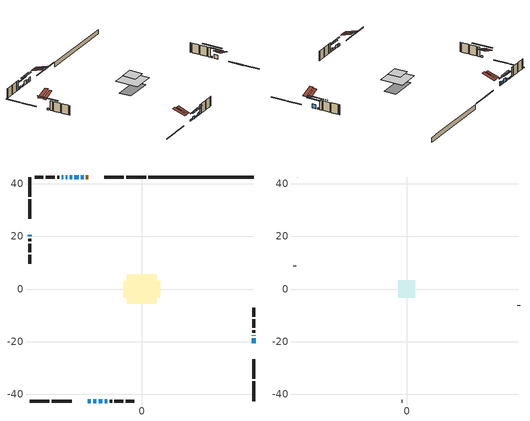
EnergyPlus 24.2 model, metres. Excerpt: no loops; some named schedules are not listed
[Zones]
conditioned space
 floor adiabatic (AdiabaticFloorConstruction): -5.6,-5.6 -5.6,5.6 5.6,5.6 5.6,-5.6 z2.62
 floor foundation (Slab1 construction): -6.92,-3.06 -6.92,3.06 6.92,3.06 6.92,-3.06 z-2.11
 wall outside (RimJoist1 construction): 1.61,42.47 -5.87,42.47 / -42.47,-42.47 -34.99,-42.47 / -42.47,42.47 -42.47,34.99 / 42.47,-42.47 42.47,-34.99 z0.18:0.48
 wall outside (RimJoist2 construction): -6.8,42.47 -14.29,42.47 / -34.06,-42.47 -26.57,-42.47 / -42.47,34.06 -42.47,26.57 / 42.47,-34.06 42.47,-26.57 z0.18:0.48
 wall outside (AdiabaticWallConstruction 1): -20.3,42.47 -21.16,42.47 z0.18:2.21
 wall outside (AdiabaticWallConstruction): 42.47,-20.56 42.47,-18.73 / -23.98,42.47 -25.51,42.47 z0.18:2.21; -20.56,-42.47 -19.26,-42.47 z0.18:0.92; 42.47,-17.81 42.47,-17.5 / -42.47,20.56 -42.47,19.95 z0.18:0.94; -22.08,42.47 -23.05,42.47 / -18.34,-42.47 -17.19,-42.47 / -14.04,-42.47 -13.07,-42.47 z0.18:1.68; -26.43,42.47 -27.3,42.47 / -16.26,-42.47 -14.97,-42.47 z0.18:1.04; -28.22,42.47 -28.79,42.47 z0.18:0.54; -29.71,42.47 -30.27,42.47 z0.18:0.64
 wall outside (Wall1 construction): -31.2,42.47 -32.08,42.47 / -12.14,-42.47 -11.27,-42.47 / -42.47,19.02 -42.47,18.14 / 42.47,-16.57 42.47,-15.69 z0.18:5.06
 wall outside (Wall2 construction): -33.01,42.47 -36.36,42.47 / -10.34,-42.47 -6.99,-42.47 / -42.47,17.22 -42.47,13.87 / 42.47,-14.76 42.47,-11.41 z0.18:5.06
 wall outside (Wall3 construction): -37.29,42.47 -40.57,42.47 / -6.06,-42.47 -2.77,-42.47 / -42.47,12.94 -42.47,9.65 / 42.47,-10.48 42.47,-7.2 z0.18:5.06
 wall foundation (FoundationWall1 construction): 2.54,42.47,-2.11 2.54,42.47,0.18 38.48,42.47,0.18 38.48,42.47,0.01 42.47,42.47,0.01 42.47,42.47,-2.11
 window (WindowConstruction): 42.47,-20.56 42.47,-18.73 z0.18:2.21
 window (WindowConstruction 9): -20.56,-42.47 -19.26,-42.47 z0.18:0.92
 window (WindowConstruction 10): 42.47,-17.8 42.47,-17.5 z0.18:0.94
 window (WindowConstruction 11): -42.47,20.56 -42.47,19.95 z0.18:0.94
 window (WindowConstruction 1): -22.09,42.47 -23.05,42.47 z0.18:1.68
 window (WindowConstruction 2): -23.98,42.47 -25.51,42.47 z0.18:2.21
 window (WindowConstruction 3): -26.43,42.47 -27.3,42.47 z0.18:1.04
 window (WindowConstruction 4): -18.34,-42.47 -17.19,-42.47 z0.18:1.68
 window (WindowConstruction 5): -16.26,-42.47 -14.97,-42.47 z0.18:1.04
 window (WindowConstruction 6): -14.04,-42.47 -13.07,-42.47 z0.18:1.68
 window (WindowConstruction 7): -28.23,42.47 -28.78,42.47 z0.18:0.54
 window (WindowConstruction 8): -29.71,42.47 -30.27,42.47 z0.18:0.64
 door (Door): -20.3,42.47 -21.16,42.47 z0.18:2.21
 ceiling adiabatic (AdiabaticFloorConstruction): 5.6,-5.6 5.6,5.6 -5.6,5.6 -5.6,-5.6 z2.62
 roof outside (Roof2 construction): -19.37,42.47,5.06 -19.37,36.69,6.98 -17.85,36.69,6.98 -17.85,42.47,5.06; -21.49,-42.47,5.06 -21.49,-36.69,6.98 -23.01,-36.69,6.98 -23.01,-42.47,5.06; -42.47,21.49,5.06 -36.69,21.49,6.98 -36.69,23.01,6.98 -42.47,23.01,5.06; 42.47,-21.49,5.06 36.69,-21.49,6.98 36.69,-23.01,6.98 42.47,-23.01,5.06
attic - vented
 floor to conditioned space (Floor1 construction Reversed): -3.31,-3.31 -3.31,3.31 3.31,3.31 3.31,-3.31 z5.06
 wall outside (Wall4 construction): -41.5,42.47 -41.54,42.47 / -1.84,-42.47 -1.8,-42.47 / -42.47,8.72 -42.47,8.68 / 42.47,-6.27 42.47,-6.22 z0.18:5.06
 roof outside (Roof1 construction): -16.92,42.47,5.06 -16.92,36.02,7.21 -15.22,36.02,7.21 -15.22,42.47,5.06; -23.94,-42.47,5.06 -23.94,-36.02,7.21 -25.64,-36.02,7.21 -25.64,-42.47,5.06; -42.47,23.94,5.06 -36.02,23.94,7.21 -36.02,25.64,7.21 -42.47,25.64,5.06; 42.47,-23.94,5.06 36.02,-23.94,7.21 36.02,-25.64,7.21 42.47,-25.64,5.06
shading: 42.47,-16.09 42.47,-23.2 42.89,-23.2 42.89,-16.09 z4.85; -19.06,-42.47 -20.76,-42.47 -20.76,-42.89 -19.06,-42.89 z1.12; 42.47,-12.42 42.47,-22.88 42.89,-22.88 42.89,-12.42 z6.02; -42.47,14.87 -42.47,25.64 -42.89,25.64 -42.89,14.87 z6.02; -25.69,42.47 -19.45,42.47 -19.45,42.89 -25.69,42.89 z4.32; -28.14,42.47 -21.34,42.47 -21.34,42.89 -28.14,42.89 z4.85; -29.94,42.47 -23.79,42.47 -23.79,42.89 -29.94,42.89 z3.68; -14.55,-42.47 -20.98,-42.47 -20.98,-42.89 -14.55,-42.89 z4.32; -12.33,-42.47 -18.9,-42.47 -18.9,-42.89 -12.33,-42.89 z3.68; -10.43,-42.47 -16.68,-42.47 -16.68,-42.89 -10.43,-42.89 z4.32; -28.98,42.47 -28.02,42.47 -28.02,42.89 -28.98,42.89 z0.74; -30.47,42.47 -29.51,42.47 -29.51,42.89 -30.47,42.89 z0.84
[Building]
Building 1: Terrain=Suburbs
[Site:Location]
Toronto City Centre_ON: Latitude {deg}=43.63; Longitude {deg}=-79.39; Time Zone {hr}=-5; Elevation {m}=77; Keep Site Location Information=Yes
[Site:GroundTemperature:Shallow]
5.01852, 3.26908, 3.12898, 3.95918, 7.29196, 10.6092, 13.4851, 15.3069, 15.4617, 13.9799, 11.1774, 7.9619
[Site:WaterMainsTemperature]
Calculation Method=Schedule; Temperature Schedule=mains temperature schedule
[Material] Roughness=Rough; Thermal Absorptance=0.9
Name | Thickness {m} | Conductivity {W/m-K} | Density {kg/m3} | Specific Heat {J/kg-K} | Solar Absorptance | Visible Absorptance
asphalt or fiberglass shingles | 0.00635 | 0.162714 | 1121.4 | 1465.45 | 0.4 | 0.4
ceiling loosefill ins | 0.169333 | 0.0480833 | 16.02 | 1046.75 | 0.7 | 0.7
ceiling stud and cavity | 0.1397 | 0.92249 | 65.682 | 1177.47 | 0.7 | 0.7
concrete 4.0 in. | 0.1016 | 1.803125 | 2242.8 | 837.4 | 0.7 | 0.7
concrete 8.0 in. | 0.2032 | 1.803125 | 2242.8 | 837.4 | 0.7 | 0.7
door material | 0.04445 | 0.0451087 | 512.64 | 1214.23 | 0.7 | 0.7
exterior vertical ins | 0.0510242 | 0.029427 | 32.04 | 1214.23 | 0.7 | 0.7
floor covering | 0.0127 | 0.0433444 | 54.468 | 1339.84 | 0.6 | 0.6
floor rigid ins; wall rigid ins | 0.512978 | 0.029427 | 32.04 | 1214.23 | 0.7 | 0.7
floor stud and cavity | 0.1397 | 1.75129 | 37.0049 | 1207.88 | 0.7 | 0.7
furniture material conditioned space 1 | 0.1524 | 0.115458 | 640.8 | 1214.23 | 0.6 | 0.6
gypsum board | 0.0127 | 0.160291 | 801 | 837.4 | 0.6 | 0.6
gypsum board 1 | 0.0127 | 0.160291 | 801 | 837.4 | 0.7 | 0.7
osb sheathing 0.5 in. | 0.0127 | 0.115458 | 512.64 | 1214.23 | 0.7 | 0.7
osb sheathing 0.75 in. | 0.01905 | 0.115458 | 512.64 | 1214.23 | 0.7 | 0.7
osb sheathing 2.0 in. | 0.0508 | 0.115458 | 512.64 | 1214.23 | 0.7 | 0.7
rim joist rigid ins; roof rigid ins | 0.051816 | 0.029427 | 32.04 | 1214.23 | 0.7 | 0.7
rim joist stud and cavity | 0.0508 | 0.0451784 | 125.044 | 1163.47 | 0.6 | 0.6
rim joist stud and cavity 1 | 0.0508 | 0.115133 | 125.044 | 1163.47 | 0.6 | 0.6
roof stud and cavity | 0.2032 | 0.235134 | 78.34581 | 1123.46 | 0.7 | 0.7
wall stud and cavity | 0.1397 | 0.106925 | 139.0536 | 1170.24 | 0.7 | 0.7
wall stud and cavity 1 | 0.1397 | 0.0749181 | 139.0536 | 1170.24 | 0.7 | 0.7
wall stud and cavity 2 | 0.1397 | 0.0755603 | 139.0536 | 1170.24 | 0.7 | 0.7
wall stud and cavity 3 | 0.0889 | 6.1454 | 50.32683 | 1063.81 | 0.6 | 0.6
wall stud and cavity 4 | 0.0889 | 0.380278 | 52.3479 | 1209.89 | 0.7 | 0.7
wall stud and cavity 5 | 0.0889 | 0.391764 | 83.0341 | 1211.67 | 0.7 | 0.7
wood siding | 0.0254 | 0.102417 | 544.68 | 1172.36 | 0.4 | 0.4
wood siding 1 | 0.00254 | 0.102417 | 544.68 | 1172.36 | 0.4 | 0.4
wood siding 2; wood siding 3; wood siding 4 | 0.0254 | 0.102417 | 544.68 | 1172.36 | 0.7 | 0.7
[WindowMaterial:SimpleGlazingSystem]
Name | U-Factor {W/m2-K} | Solar Heat Gain Coefficient
WindowMaterial | 2.47163 | 0.56
WindowMaterial 1 | 2.91338 | 0.59
WindowMaterial 10 | 2.45914 | 0.33
WindowMaterial 11 | 8.20982 | 0.6
WindowMaterial 2 | 5.39637 | 0.67
WindowMaterial 3 | 2.89067 | 0.54
WindowMaterial 4 | 2.24451 | 0.57
WindowMaterial 5 | 2.27517 | 0.54
WindowMaterial 6 | 2.25757 | 0.56
WindowMaterial 7 | 2.44495 | 0.34
WindowMaterial 8 | 2.40861 | 0.38
WindowMaterial 9 | 2.20477 | 0.6
[Construction]
AdiabaticFloorConstruction: floor stud and cavity, floor rigid ins, osb sheathing 0.75 in., floor covering
AdiabaticWallConstruction: wood siding 3, wall rigid ins, wall stud and cavity 4, gypsum board
AdiabaticWallConstruction 1: wood siding 4, wall rigid ins, wall stud and cavity 4, gypsum board
Door: door material
Floor1 construction Reversed: gypsum board, ceiling stud and cavity, ceiling loosefill ins
FoundationWall1 construction: concrete 8.0 in., gypsum board 1
furniture construction conditioned space 1: furniture material conditioned space 1
PartitionWallConstruction: gypsum board, wall stud and cavity 5, gypsum board
RimJoist1 construction: wood siding 2, osb sheathing 2.0 in., rim joist stud and cavity
RimJoist2 construction: wood siding 2, rim joist rigid ins, osb sheathing 2.0 in., rim joist stud and cavity 1
Roof1 construction: asphalt or fiberglass shingles
Roof2 construction: asphalt or fiberglass shingles, roof rigid ins, osb sheathing 0.75 in., roof stud and cavity, gypsum board
Slab1 construction: concrete 4.0 in.
Wall1 construction: wood siding, osb sheathing 0.5 in., wall stud and cavity, gypsum board
Wall2 construction: wood siding, osb sheathing 0.5 in., wall stud and cavity 1, gypsum board
Wall3 construction: wood siding, osb sheathing 0.5 in., wall stud and cavity 2, gypsum board
Wall4 construction: wood siding 1, wall stud and cavity 3
WindowConstruction: WindowMaterial
WindowConstruction 1: WindowMaterial 1
WindowConstruction 10: WindowMaterial 10
WindowConstruction 11: WindowMaterial 11
WindowConstruction 2: WindowMaterial 2
WindowConstruction 3: WindowMaterial 3
WindowConstruction 4: WindowMaterial 4
WindowConstruction 5: WindowMaterial 5
WindowConstruction 6: WindowMaterial 6
WindowConstruction 7: WindowMaterial 7
WindowConstruction 8: WindowMaterial 8
WindowConstruction 9: WindowMaterial 9
[Zone] Multiplier=1; Part of Total Floor Area=Yes
Name | Volume {m3}
attic - vented | 15.3039
conditioned space | 500
[Space]
Name | Zone | Volume {m3}
attic - vented 1 | attic - vented | 15.3039
conditioned space 1 | conditioned space | 500
[ZoneInfiltration:EffectiveLeakageArea]
infil attic - vented 1: Zone or Space=attic - vented 1; Schedule=Always On Discrete; Effective Air Leakage Area {cm2}=1846.32; Stack Coefficient=0.000488626; Wind Coefficient=1.49351e-05
[ZoneMixing]
whole house fan mix: Zone or Space=attic - vented; Schedule=Always On Continuous; Design Flow Rate Calculation Method=Flow/Zone; Design Flow Rate {m3/s}=0; Source Zone or Space=conditioned space
[SurfaceProperty:ExposedFoundationPerimeter]
Slab1: Exposed Perimeter Calculation Method=TotalExposedPerimeter; Total Exposed Perimeter {m}=39.93
[InternalMass] Zone or ZoneList=conditioned space; Space or SpaceList=conditioned space 1
Name | Construction | Surface Area {m2}
furniture mass conditioned space 1 | furniture construction conditioned space 1 | 84.1321
partition wall mass | PartitionWallConstruction | 210.33
[Lights]
interior lighting: Zone or ZoneList or Space or SpaceList=conditioned space 1; Schedule=interior lighting schedule; Design Level Calculation Method=LightingLevel; Lighting Level {W}=343.2; Return Air Fraction=0; Fraction Radiant=0.6; Fraction Visible=0.2; Fraction Replaceable=1
[People]
occupants: Zone or ZoneList or Space or SpaceList=conditioned space 1; Number of People Schedule=occupants schedule; Number of People Calculation Method=People; Number of People=3; Fraction Radiant=0.314171; Sensible Heat Fraction=0.56303; Activity Level Schedule=occupants activity schedule; Carbon Dioxide Generation Rate {m3/s-W}=0; Enable ASHRAE 55 Comfort Warnings=No; Mean Radiant Temperature Calculation Type=EnclosureAveraged
[ElectricEquipment] Zone or ZoneList or Space or SpaceList=conditioned space 1; Design Level Calculation Method=EquipmentLevel
Name | Schedule | Design Level {W} | Fraction Latent | Fraction Radiant | Fraction Lost
clothes dryer | clothes dryer schedule | 140.772 | 0.015 | 0.081 | 0.85
clothes washer | clothes washer schedule | 32.1985 | 0.03 | 0.162 | 0.7
cooking range | cooking range schedule | 215.147 | 0.08 | 0.432 | 0.2
dishwasher | dishwasher schedule | 66.8632 | 0.3 | 0.18 | 0.4
fridge | fridge schedule | 72.9452 | 0 | 0.6 | 0
mech vent bath fan 0 | mech vent bath fan 0 schedule | 50.2 | 0 | 0 | 1
mech vent bath fan 1 | mech vent bath fan 1 schedule | 50.2 | 0 | 0 | 1
mech vent house fan | mech vent house fan schedule | 0 | 0 | 0 | 1
mech vent house fan cfis | mech vent house fan cfis schedule | 0 | 0 | 0 | 0
mech vent range fan 0 | mech vent range fan 0 schedule | 57 | 0 | 0 | 1
misc plug loads | misc plug loads schedule | 494.7 | 0.045 | 0.513 | 0.1
whole house fan | Always On Discrete | 0 | 0 | 0 | 1
[OtherEquipment] Zone or ZoneList or Space or SpaceList=conditioned space 1; Design Level Calculation Method=EquipmentLevel
Name | Fuel Type | Schedule | Design Level {W} | Fraction Latent | Fraction Radiant | Fraction Lost
clothes dryer 1 | Electricity | clothes dryer schedule | 0 | 0.015 | 0.081 | 0.85
cooking range 1 | Electricity | cooking range schedule | 0 | 0.08 | 0.432 | 0.2
general water use latent | None | general water use schedule | 62.594 | 1 | 0 | 0
general water use sensible | None | general water use schedule | -61.6891 | 0 | 0.6 | 0
mech vent house fan latent load | None | Always On Discrete | 0 | 1 | 0 | 0
mech vent house fan sensible load | None | Always On Discrete | 0 | 0 | 0 | 0
water heater energy adjustment1 | NaturalGas | Always On Discrete | 0.01 | 0 | 0 | 1
[ZoneInfiltration:DesignFlowRate] Zone or ZoneList or Space or SpaceList=conditioned space 1; Schedule=Always On Discrete; Design Flow Rate Calculation Method=Flow/Zone; Design Flow Rate {m3/s}=0
infil flow; natural vent flow; whole house fan flow
[Foundation:Kiva]
Foundation Kiva 1: Initial Indoor Air Temperature {C}=18; Wall Height Above Grade {m}=0.179984; Wall Depth Below Slab {m}=0.2032; Custom Block Material Name 1=exterior vertical ins; Custom Block Depth 1 {m}=2.28999; Custom Block X Position 1 {m}=0.2159; Custom Block Z Position 1 {m}=0
[Foundation:Kiva:Settings]
Soil Conductivity {W/m-K}=0.849921; Soil Density {kg/m3}=1842.3; Soil Specific Heat {J/kg-K}=418.7; Ground Solar Absorptivity=0.9; Ground Thermal Absorptivity=0.9; Ground Surface Roughness {m}=0.03; Far-Field Width {m}=40; Deep-Ground Boundary Condition=ZeroFlux; Deep-Ground Depth {m}=40; Minimum Cell Dimension {m}=0.2; Maximum Cell Growth Coefficient=3; Simulation Timestep=Timestep
[Exterior:Lights]
exterior lighting: Schedule=exterior lighting schedule; Design Level {W}=75.6
[Schedule:Constant]
Name | Hourly Value
Always On Continuous; mech vent house fan schedule; mech vent house fan cfis schedule; Always On Discrete | 1
occupants activity schedule | 117.228
fridge schedule | 0
[Schedule:Week:Daily]
interior lighting schedule Week Rule - Jan1-Jan27: interior lighting schedule day, interior lighting schedule day, interior lighting schedule day, interior lighting schedule day, interior lighting schedule day, interior lighting schedule day, interior lighting schedule day, interior lighting schedule default day, interior lighting schedule default day, interior lighting schedule default day, interior lighting schedule default day, interior lighting schedule default day
interior lighting schedule Week Rule - Jan28-Feb3: interior lighting schedule day, interior lighting schedule day, interior lighting schedule day, interior lighting schedule day, interior lighting schedule day 1, interior lighting schedule day 1, interior lighting schedule day 1, interior lighting schedule default day, interior lighting schedule default day, interior lighting schedule default day, interior lighting schedule default day, interior lighting schedule default day
interior lighting schedule Week Rule - Feb4-Feb24: interior lighting schedule day 1, interior lighting schedule day 1, interior lighting schedule day 1, interior lighting schedule day 1, interior lighting schedule day 1, interior lighting schedule day 1, interior lighting schedule day 1, interior lighting schedule default day, interior lighting schedule default day, interior lighting schedule default day, interior lighting schedule default day, interior lighting schedule default day
interior lighting schedule Week Rule - Feb25-Mar3: interior lighting schedule day 1, interior lighting schedule day 1, interior lighting schedule day 1, interior lighting schedule day 1, interior lighting schedule day 2, interior lighting schedule day 2, interior lighting schedule day 2, interior lighting schedule default day, interior lighting schedule default day, interior lighting schedule default day, interior lighting schedule default day, interior lighting schedule default day
interior lighting schedule Week Rule - Mar4-Mar31: interior lighting schedule day 2, interior lighting schedule day 2, interior lighting schedule day 2, interior lighting schedule day 2, interior lighting schedule day 2, interior lighting schedule day 2, interior lighting schedule day 2, interior lighting schedule default day, interior lighting schedule default day, interior lighting schedule default day, interior lighting schedule default day, interior lighting schedule default day
interior lighting schedule Week Rule - Apr1-Apr28: interior lighting schedule day 3, interior lighting schedule day 3, interior lighting schedule day 3, interior lighting schedule day 3, interior lighting schedule day 3, interior lighting schedule day 3, interior lighting schedule day 3, interior lighting schedule default day, interior lighting schedule default day, interior lighting schedule default day, interior lighting schedule default day, interior lighting schedule default day
interior lighting schedule Week Rule - Apr29-May5: interior lighting schedule day 3, interior lighting schedule day 3, interior lighting schedule day 4, interior lighting schedule day 4, interior lighting schedule day 4, interior lighting schedule day 4, interior lighting schedule day 4, interior lighting schedule default day, interior lighting schedule default day, interior lighting schedule default day, interior lighting schedule default day, interior lighting schedule default day
interior lighting schedule Week Rule - May6-May26: interior lighting schedule day 4, interior lighting schedule day 4, interior lighting schedule day 4, interior lighting schedule day 4, interior lighting schedule day 4, interior lighting schedule day 4, interior lighting schedule day 4, interior lighting schedule default day, interior lighting schedule default day, interior lighting schedule default day, interior lighting schedule default day, interior lighting schedule default day
interior lighting schedule Week Rule - May27-Jun2: interior lighting schedule day 4, interior lighting schedule day 4, interior lighting schedule day 4, interior lighting schedule day 4, interior lighting schedule day 4, interior lighting schedule day 5, interior lighting schedule day 5, interior lighting schedule default day, interior lighting schedule default day, interior lighting schedule default day, interior lighting schedule default day, interior lighting schedule default day
interior lighting schedule Week Rule - Jun3-Jun30: interior lighting schedule day 5, interior lighting schedule day 5, interior lighting schedule day 5, interior lighting schedule day 5, interior lighting schedule day 5, interior lighting schedule day 5, interior lighting schedule day 5, interior lighting schedule default day, interior lighting schedule default day, interior lighting schedule default day, interior lighting schedule default day, interior lighting schedule default day
interior lighting schedule Week Rule - Jul1-Jul28: interior lighting schedule day 6, interior lighting schedule day 6, interior lighting schedule day 6, interior lighting schedule day 6, interior lighting schedule day 6, interior lighting schedule day 6, interior lighting schedule day 6, interior lighting schedule default day, interior lighting schedule default day, interior lighting schedule default day, interior lighting schedule default day, interior lighting schedule default day
interior lighting schedule Week Rule - Jul29-Aug4: interior lighting schedule day 6, interior lighting schedule day 6, interior lighting schedule day 6, interior lighting schedule day 7, interior lighting schedule day 7, interior lighting schedule day 7, interior lighting schedule day 7, interior lighting schedule default day, interior lighting schedule default day, interior lighting schedule default day, interior lighting schedule default day, interior lighting schedule default day
interior lighting schedule Week Rule - Aug5-Aug25: interior lighting schedule day 7, interior lighting schedule day 7, interior lighting schedule day 7, interior lighting schedule day 7, interior lighting schedule day 7, interior lighting schedule day 7, interior lighting schedule day 7, interior lighting schedule default day, interior lighting schedule default day, interior lighting schedule default day, interior lighting schedule default day, interior lighting schedule default day
interior lighting schedule Week Rule - Aug26-Sep1: interior lighting schedule day 7, interior lighting schedule day 7, interior lighting schedule day 7, interior lighting schedule day 7, interior lighting schedule day 7, interior lighting schedule day 7, interior lighting schedule day 8, interior lighting schedule default day, interior lighting schedule default day, interior lighting schedule default day, interior lighting schedule default day, interior lighting schedule default day
interior lighting schedule Week Rule - Sep2-Sep29: interior lighting schedule day 8, interior lighting schedule day 8, interior lighting schedule day 8, interior lighting schedule day 8, interior lighting schedule day 8, interior lighting schedule day 8, interior lighting schedule day 8, interior lighting schedule default day, interior lighting schedule default day, interior lighting schedule default day, interior lighting schedule default day, interior lighting schedule default day
interior lighting schedule Week Rule - Sep30-Oct6: interior lighting schedule day 8, interior lighting schedule day 9, interior lighting schedule day 9, interior lighting schedule day 9, interior lighting schedule day 9, interior lighting schedule day 9, interior lighting schedule day 9, interior lighting schedule default day, interior lighting schedule default day, interior lighting schedule default day, interior lighting schedule default day, interior lighting schedule default day
interior lighting schedule Week Rule - Oct7-Oct27: interior lighting schedule day 9, interior lighting schedule day 9, interior lighting schedule day 9, interior lighting schedule day 9, interior lighting schedule day 9, interior lighting schedule day 9, interior lighting schedule day 9, interior lighting schedule default day, interior lighting schedule default day, interior lighting schedule default day, interior lighting schedule default day, interior lighting schedule default day
interior lighting schedule Week Rule - Oct28-Nov3: interior lighting schedule day 9, interior lighting schedule day 9, interior lighting schedule day 9, interior lighting schedule day 9, interior lighting schedule day 10, interior lighting schedule day 10, interior lighting schedule day 10, interior lighting schedule default day, interior lighting schedule default day, interior lighting schedule default day, interior lighting schedule default day, interior lighting schedule default day
interior lighting schedule Week Rule - Nov4-Nov24: interior lighting schedule day 10, interior lighting schedule day 10, interior lighting schedule day 10, interior lighting schedule day 10, interior lighting schedule day 10, interior lighting schedule day 10, interior lighting schedule day 10, interior lighting schedule default day, interior lighting schedule default day, interior lighting schedule default day, interior lighting schedule default day, interior lighting schedule default day
interior lighting schedule Week Rule - Nov25-Dec1: interior lighting schedule day 10, interior lighting schedule day 10, interior lighting schedule day 10, interior lighting schedule day 10, interior lighting schedule day 10, interior lighting schedule day 10, interior lighting schedule day 11, interior lighting schedule default day, interior lighting schedule default day, interior lighting schedule default day, interior lighting schedule default day, interior lighting schedule default day
interior lighting schedule Week Rule - Dec2-Dec31: interior lighting schedule day 11, interior lighting schedule day 11, interior lighting schedule day 11, interior lighting schedule day 11, interior lighting schedule day 11, interior lighting schedule day 11, interior lighting schedule day 11, interior lighting schedule default day, interior lighting schedule default day, interior lighting schedule default day, interior lighting schedule default day, interior lighting schedule default day
occupants schedule Week Rule - Jan1-Dec31: occupants schedule day, occupants schedule day, occupants schedule day, occupants schedule day, occupants schedule day, occupants schedule day, occupants schedule day, occupants schedule default day, occupants schedule default day, occupants schedule default day, occupants schedule default day, occupants schedule default day
clothes dryer schedule Week Rule - Jan1-Dec31: clothes dryer schedule day, clothes dryer schedule day, clothes dryer schedule day, clothes dryer schedule day, clothes dryer schedule day, clothes dryer schedule day, clothes dryer schedule day, clothes dryer schedule default day, clothes dryer schedule default day, clothes dryer schedule default day, clothes dryer schedule default day, clothes dryer schedule default day
clothes washer schedule Week Rule - Jan1-Dec31: clothes washer schedule day, clothes washer schedule day, clothes washer schedule day, clothes washer schedule day, clothes washer schedule day, clothes washer schedule day, clothes washer schedule day, clothes washer schedule default day, clothes washer schedule default day, clothes washer schedule default day, clothes washer schedule default day, clothes washer schedule default day
cooking range schedule Week Rule - Jan1-Dec31: cooking range schedule day, cooking range schedule day, cooking range schedule day, cooking range schedule day, cooking range schedule day, cooking range schedule day, cooking range schedule day, cooking range schedule default day, cooking range schedule default day, cooking range schedule default day, cooking range schedule default day, cooking range schedule default day
dishwasher schedule Week Rule - Jan1-Dec31: dishwasher schedule day, dishwasher schedule day, dishwasher schedule day, dishwasher schedule day, dishwasher schedule day, dishwasher schedule day, dishwasher schedule day, dishwasher schedule default day, dishwasher schedule default day, dishwasher schedule default day, dishwasher schedule default day, dishwasher schedule default day
mech vent bath fan 0 schedule Week Rule - Jan1-Dec31: mech vent bath fan 0 schedule day, mech vent bath fan 0 schedule day, mech vent bath fan 0 schedule day, mech vent bath fan 0 schedule day, mech vent bath fan 0 schedule day, mech vent bath fan 0 schedule day, mech vent bath fan 0 schedule day, mech vent bath fan 0 schedule default day, mech vent bath fan 0 schedule default day, mech vent bath fan 0 schedule default day, mech vent bath fan 0 schedule default day, mech vent bath fan 0 schedule default day
mech vent bath fan 1 schedule Week Rule - Jan1-Dec31: mech vent bath fan 1 schedule day, mech vent bath fan 1 schedule day, mech vent bath fan 1 schedule day, mech vent bath fan 1 schedule day, mech vent bath fan 1 schedule day, mech vent bath fan 1 schedule day, mech vent bath fan 1 schedule day, mech vent bath fan 1 schedule default day, mech vent bath fan 1 schedule default day, mech vent bath fan 1 schedule default day, mech vent bath fan 1 schedule default day, mech vent bath fan 1 schedule default day
mech vent range fan 0 schedule Week Rule - Jan1-Dec31: mech vent range fan 0 schedule day, mech vent range fan 0 schedule day, mech vent range fan 0 schedule day, mech vent range fan 0 schedule day, mech vent range fan 0 schedule day, mech vent range fan 0 schedule day, mech vent range fan 0 schedule day, mech vent range fan 0 schedule default day, mech vent range fan 0 schedule default day, mech vent range fan 0 schedule default day, mech vent range fan 0 schedule default day, mech vent range fan 0 schedule default day
misc plug loads schedule Week Rule - Jan1-Dec31: misc plug loads schedule day, misc plug loads schedule day, misc plug loads schedule day, misc plug loads schedule day, misc plug loads schedule day, misc plug loads schedule day, misc plug loads schedule day, misc plug loads schedule default day, misc plug loads schedule default day, misc plug loads schedule default day, misc plug loads schedule default day, misc plug loads schedule default day
general water use schedule Week Rule - Jan1-Dec31: general water use schedule day, general water use schedule day, general water use schedule day, general water use schedule day, general water use schedule day, general water use schedule day, general water use schedule day, general water use schedule default day, general water use schedule default day, general water use schedule default day, general water use schedule default day, general water use schedule default day
exterior lighting schedule Week Rule - Jan1-Jan27: exterior lighting schedule day, exterior lighting schedule day, exterior lighting schedule day, exterior lighting schedule day, exterior lighting schedule day, exterior lighting schedule day, exterior lighting schedule day, exterior lighting schedule default day, exterior lighting schedule default day, exterior lighting schedule default day, exterior lighting schedule default day, exterior lighting schedule default day
exterior lighting schedule Week Rule - Jan28-Feb3: exterior lighting schedule day, exterior lighting schedule day, exterior lighting schedule day, exterior lighting schedule day, exterior lighting schedule day 1, exterior lighting schedule day 1, exterior lighting schedule day 1, exterior lighting schedule default day, exterior lighting schedule default day, exterior lighting schedule default day, exterior lighting schedule default day, exterior lighting schedule default day
exterior lighting schedule Week Rule - Feb4-Feb24: exterior lighting schedule day 1, exterior lighting schedule day 1, exterior lighting schedule day 1, exterior lighting schedule day 1, exterior lighting schedule day 1, exterior lighting schedule day 1, exterior lighting schedule day 1, exterior lighting schedule default day, exterior lighting schedule default day, exterior lighting schedule default day, exterior lighting schedule default day, exterior lighting schedule default day
exterior lighting schedule Week Rule - Feb25-Mar3: exterior lighting schedule day 1, exterior lighting schedule day 1, exterior lighting schedule day 1, exterior lighting schedule day 1, exterior lighting schedule day 2, exterior lighting schedule day 2, exterior lighting schedule day 2, exterior lighting schedule default day, exterior lighting schedule default day, exterior lighting schedule default day, exterior lighting schedule default day, exterior lighting schedule default day
exterior lighting schedule Week Rule - Mar4-Mar31: exterior lighting schedule day 2, exterior lighting schedule day 2, exterior lighting schedule day 2, exterior lighting schedule day 2, exterior lighting schedule day 2, exterior lighting schedule day 2, exterior lighting schedule day 2, exterior lighting schedule default day, exterior lighting schedule default day, exterior lighting schedule default day, exterior lighting schedule default day, exterior lighting schedule default day
exterior lighting schedule Week Rule - Apr1-Apr28: exterior lighting schedule day 3, exterior lighting schedule day 3, exterior lighting schedule day 3, exterior lighting schedule day 3, exterior lighting schedule day 3, exterior lighting schedule day 3, exterior lighting schedule day 3, exterior lighting schedule default day, exterior lighting schedule default day, exterior lighting schedule default day, exterior lighting schedule default day, exterior lighting schedule default day
exterior lighting schedule Week Rule - Apr29-May5: exterior lighting schedule day 3, exterior lighting schedule day 3, exterior lighting schedule day 4, exterior lighting schedule day 4, exterior lighting schedule day 4, exterior lighting schedule day 4, exterior lighting schedule day 4, exterior lighting schedule default day, exterior lighting schedule default day, exterior lighting schedule default day, exterior lighting schedule default day, exterior lighting schedule default day
exterior lighting schedule Week Rule - May6-May26: exterior lighting schedule day 4, exterior lighting schedule day 4, exterior lighting schedule day 4, exterior lighting schedule day 4, exterior lighting schedule day 4, exterior lighting schedule day 4, exterior lighting schedule day 4, exterior lighting schedule default day, exterior lighting schedule default day, exterior lighting schedule default day, exterior lighting schedule default day, exterior lighting schedule default day
exterior lighting schedule Week Rule - May27-Jun2: exterior lighting schedule day 4, exterior lighting schedule day 4, exterior lighting schedule day 4, exterior lighting schedule day 4, exterior lighting schedule day 4, exterior lighting schedule day 5, exterior lighting schedule day 5, exterior lighting schedule default day, exterior lighting schedule default day, exterior lighting schedule default day, exterior lighting schedule default day, exterior lighting schedule default day
exterior lighting schedule Week Rule - Jun3-Jun30: exterior lighting schedule day 5, exterior lighting schedule day 5, exterior lighting schedule day 5, exterior lighting schedule day 5, exterior lighting schedule day 5, exterior lighting schedule day 5, exterior lighting schedule day 5, exterior lighting schedule default day, exterior lighting schedule default day, exterior lighting schedule default day, exterior lighting schedule default day, exterior lighting schedule default day
exterior lighting schedule Week Rule - Jul1-Jul28: exterior lighting schedule day 6, exterior lighting schedule day 6, exterior lighting schedule day 6, exterior lighting schedule day 6, exterior lighting schedule day 6, exterior lighting schedule day 6, exterior lighting schedule day 6, exterior lighting schedule default day, exterior lighting schedule default day, exterior lighting schedule default day, exterior lighting schedule default day, exterior lighting schedule default day
exterior lighting schedule Week Rule - Jul29-Aug4: exterior lighting schedule day 6, exterior lighting schedule day 6, exterior lighting schedule day 6, exterior lighting schedule day 7, exterior lighting schedule day 7, exterior lighting schedule day 7, exterior lighting schedule day 7, exterior lighting schedule default day, exterior lighting schedule default day, exterior lighting schedule default day, exterior lighting schedule default day, exterior lighting schedule default day
exterior lighting schedule Week Rule - Aug5-Aug25: exterior lighting schedule day 7, exterior lighting schedule day 7, exterior lighting schedule day 7, exterior lighting schedule day 7, exterior lighting schedule day 7, exterior lighting schedule day 7, exterior lighting schedule day 7, exterior lighting schedule default day, exterior lighting schedule default day, exterior lighting schedule default day, exterior lighting schedule default day, exterior lighting schedule default day
[Schedule:Year]
interior lighting schedule: interior lighting schedule Week Rule - Jan1-Jan27, 1, 1, 1, 27, interior lighting schedule Week Rule - Jan28-Feb3, 1, 28, 2, 3, interior lighting schedule Week Rule - Feb4-Feb24, 2, 4, 2, 24, interior lighting schedule Week Rule - Feb25-Mar3, 2, 25, 3, 3, interior lighting schedule Week Rule - Mar4-Mar31, 3, 4, 3, 31, interior lighting schedule Week Rule - Apr1-Apr28, 4, 1, 4, 28, interior lighting schedule Week Rule - Apr29-May5, 4, 29, 5, 5, interior lighting schedule Week Rule - May6-May26, 5, 6, 5, 26, interior lighting schedule Week Rule - May27-Jun2, 5, 27, 6, 2, interior lighting schedule Week Rule - Jun3-Jun30, 6, 3, 6, 30, interior lighting schedule Week Rule - Jul1-Jul28, 7, 1, 7, 28, interior lighting schedule Week Rule - Jul29-Aug4, 7, 29, 8, 4, interior lighting schedule Week Rule - Aug5-Aug25, 8, 5, 8, 25, interior lighting schedule Week Rule - Aug26-Sep1, 8, 26, 9, 1, interior lighting schedule Week Rule - Sep2-Sep29, 9, 2, 9, 29, interior lighting schedule Week Rule - Sep30-Oct6, 9, 30, 10, 6, interior lighting schedule Week Rule - Oct7-Oct27, 10, 7, 10, 27, interior lighting schedule Week Rule - Oct28-Nov3, 10, 28, 11, 3, interior lighting schedule Week Rule - Nov4-Nov24, 11, 4, 11, 24, interior lighting schedule Week Rule - Nov25-Dec1, 11, 25, 12, 1, interior lighting schedule Week Rule - Dec2-Dec31, 12, 2, 12, 31
occupants schedule: occupants schedule Week Rule - Jan1-Dec31, 1, 1, 12, 31
clothes dryer schedule: clothes dryer schedule Week Rule - Jan1-Dec31, 1, 1, 12, 31
clothes washer schedule: clothes washer schedule Week Rule - Jan1-Dec31, 1, 1, 12, 31
cooking range schedule: cooking range schedule Week Rule - Jan1-Dec31, 1, 1, 12, 31
dishwasher schedule: dishwasher schedule Week Rule - Jan1-Dec31, 1, 1, 12, 31
mech vent bath fan 0 schedule: mech vent bath fan 0 schedule Week Rule - Jan1-Dec31, 1, 1, 12, 31
mech vent bath fan 1 schedule: mech vent bath fan 1 schedule Week Rule - Jan1-Dec31, 1, 1, 12, 31
mech vent range fan 0 schedule: mech vent range fan 0 schedule Week Rule - Jan1-Dec31, 1, 1, 12, 31
misc plug loads schedule: misc plug loads schedule Week Rule - Jan1-Dec31, 1, 1, 12, 31
general water use schedule: general water use schedule Week Rule - Jan1-Dec31, 1, 1, 12, 31
exterior lighting schedule: exterior lighting schedule Week Rule - Jan1-Jan27, 1, 1, 1, 27, exterior lighting schedule Week Rule - Jan28-Feb3, 1, 28, 2, 3, exterior lighting schedule Week Rule - Feb4-Feb24, 2, 4, 2, 24, exterior lighting schedule Week Rule - Feb25-Mar3, 2, 25, 3, 3, exterior lighting schedule Week Rule - Mar4-Mar31, 3, 4, 3, 31, exterior lighting schedule Week Rule - Apr1-Apr28, 4, 1, 4, 28, exterior lighting schedule Week Rule - Apr29-May5, 4, 29, 5, 5, exterior lighting schedule Week Rule - May6-May26, 5, 6, 5, 26, exterior lighting schedule Week Rule - May27-Jun2, 5, 27, 6, 2, exterior lighting schedule Week Rule - Jun3-Jun30, 6, 3, 6, 30, exterior lighting schedule Week Rule - Jul1-Jul28, 7, 1, 7, 28, exterior lighting schedule Week Rule - Jul29-Aug4, 7, 29, 8, 4, exterior lighting schedule Week Rule - Aug5-Aug25, 8, 5, 8, 25, exterior lighting schedule Week Rule - Aug26-Sep1, 8, 26, 9, 1, exterior lighting schedule Week Rule - Sep2-Sep29, 9, 2, 9, 29, exterior lighting schedule Week Rule - Sep30-Oct6, 9, 30, 10, 6, exterior lighting schedule Week Rule - Oct7-Oct27, 10, 7, 10, 27, exterior lighting schedule Week Rule - Oct28-Nov3, 10, 28, 11, 3, exterior lighting schedule Week Rule - Nov4-Nov24, 11, 4, 11, 24, exterior lighting schedule Week Rule - Nov25-Dec1, 11, 25, 12, 1, exterior lighting schedule Week Rule - Dec2-Dec31, 12, 2, 12, 31
[Schedule:Compact]
mains temperature schedule: Through: 01/01, For: AllDays, Until: 24:00, 8.80333, Through: 01/02, For: AllDays, Until: 24:00, 8.74333, Through: 01/03, For: AllDays, Until: 24:00, 8.68389, Through: 01/04, For: AllDays, Until: 24:00, 8.62611, Through: 01/05, For: AllDays, Until: 24:00, 8.56944, Through: 01/06, For: AllDays, Until: 24:00, 8.51389, Through: 01/07, For: AllDays, Until: 24:00, 8.45944, Through: 01/08, For: AllDays, Until: 24:00, 8.40611, Through: 01/09, For: AllDays, Until: 24:00, 8.35389, Through: 01/10, For: AllDays, Until: 24:00, 8.30278, Through: 01/11, For: AllDays, Until: 24:00, 8.25333, Through: 01/12, For: AllDays, Until: 24:00, 8.205, Through: 01/13, For: AllDays, Until: 24:00, 8.15778, Through: 01/14, For: AllDays, Until: 24:00, 8.11222, Through: 01/15, For: AllDays, Until: 24:00, 8.06778, Through: 01/16, For: AllDays, Until: 24:00, 8.02444, Through: 01/17, For: AllDays, Until: 24:00, 7.98222, Through: 01/18, For: AllDays, Until: 24:00, 7.94167, Through: 01/19, For: AllDays, Until: 24:00, 7.90222, Through: 01/20, For: AllDays, Until: 24:00, 7.86444, Through: 01/21, For: AllDays, Until: 24:00, 7.82778, Through: 01/22, For: AllDays, Until: 24:00, 7.79278, Through: 01/23, For: AllDays, Until: 24:00, 7.75889, Through: 01/24, For: AllDays, Until: 24:00, 7.72667, Through: 01/25, For: AllDays, Until: 24:00, 7.69556, Through: 01/26, For: AllDays, Until: 24:00, 7.66611, Through: 01/27, For: AllDays, Until: 24:00, 7.63778, Through: 01/28, For: AllDays, Until: 24:00, 7.61111, Through: 01/29, For: AllDays, Until: 24:00, 7.58556, Through: 01/30, For: AllDays, Until: 24:00, 7.56167, Through: 01/31, For: AllDays, Until: 24:00, 7.53944, Through: 02/01, For: AllDays, Until: 24:00, 7.51833, Through: 02/02, For: AllDays, Until: 24:00, 7.49889, Through: 02/03, For: AllDays, Until: 24:00, 7.48111, Through: 02/04, For: AllDays, Until: 24:00, 7.46444, Through: 02/05, For: AllDays, Until: 24:00, 7.44944, Through: 02/06, For: AllDays, Until: 24:00, 7.43556, Through: 02/07, For: AllDays, Until: 24:00, 7.42333, Through: 02/08, For: AllDays, Until: 24:00, 7.41278, Through: 02/09, For: AllDays, Until: 24:00, 7.40389, Through: 02/10, For: AllDays, Until: 24:00, 7.39611, Through: 02/11, For: AllDays, Until: 24:00, 7.39, Through: 02/12, For: AllDays, Until: 24:00, 7.38556, Through: 02/13, For: AllDays, Until: 24:00, 7.38222, Through: 02/14, For: AllDays, Until: 24:00, 7.38056, Through: 02/15, For: AllDays, Until: 24:00, 7.38056, Through: 02/16, For: AllDays, Until: 24:00, 7.38222, Through: 02/17, For: AllDays, Until: 24:00, 7.385, Through: 02/18, For: AllDays, Until: 24:00, 7.38944, Through: 02/19, For: AllDays, Until: 24:00, 7.395, Through: 02/20, For: AllDays, Until: 24:00, 7.40278, Through: 02/21, For: AllDays, Until: 24:00, 7.41167, Through: 02/22, For: AllDays, Until: 24:00, 7.42222, Through: 02/23, For: AllDays, Until: 24:00, 7.43389, Through: 02/24, For: AllDays, Until: 24:00, 7.44722, Through: 02/25, For: AllDays, Until: 24:00, 7.46222, Through: 02/26, For: AllDays, Until: 24:00, 7.47833, Through: 02/27, For: AllDays, Until: 24:00, 7.49611, Through: 02/28, For: AllDays, Until: 24:00, 7.51556, Through: 03/01, For: AllDays, Until: 24:00, 7.53667, Through: 03/02, For: AllDays, Until: 24:00, 7.55889, Through: 03/03, For: AllDays, Until: 24:00, 7.58222, Through: 03/04, For: AllDays, Until: 24:00, 7.60722, Through: 03/05, For: AllDays, Until: 24:00, 7.63389, Through: 03/06, For: AllDays, Until: 24:00, 7.66222, Through: 03/07, For: AllDays, Until: 24:00, 7.69111, Through: 03/08, For: AllDays, Until: 24:00, 7.72222, Through: 03/09, For: AllDays, Until: 24:00, 7.75444, Through: 03/10, For: AllDays, Until: 24:00, 7.78778, Through: 03/11, For: AllDays, Until: 24:00, 7.82278, Through: 03/12, For: AllDays, Until: 24:00, 7.85944, Through: 03/13, For: AllDays, Until: 24:00, 7.89722, Through: 03/14, For: AllDays, Until: 24:00, 7.93611, Through: 03/15, For: AllDays, Until: 24:00, 7.97667, Through: 03/16, For: AllDays, Until: 24:00, 8.01833, Through: 03/17, For: AllDays, Until: 24:00, 8.06167, Through: 03/18, For: AllDays, Until: 24:00, 8.10611, Through: 03/19, For: AllDays, Until: 24:00, 8.15167, Through: 03/20, For: AllDays, Until: 24:00, 8.19833, Through: 03/21, For: AllDays, Until: 24:00, 8.24667, Through: 03/22, For: AllDays, Until: 24:00, 8.29611, Through: 03/23, For: AllDays, Until: 24:00, 8.34667, Through: 03/24, For: AllDays, Until: 24:00, 8.39889, Through: 03/25, For: AllDays, Until: 24:00, 8.45167, Through: 03/26, For: AllDays, Until: 24:00, 8.50611, Through: 03/27, For: AllDays, Until: 24:00, 8.56167, Through: 03/28, For: AllDays, Until: 24:00, 8.61833, Through: 03/29, For: AllDays, Until: 24:00, 8.67611, Through: 03/30, For: AllDays, Until: 24:00, 8.735, Through: 03/31, For: AllDays, Until: 24:00, 8.795, Through: 04/01, For: AllDays, Until: 24:00, 8.85611, Through: 04/02, For: AllDays, Until: 24:00, 8.91833, Through: 04/03, For: AllDays, Until: 24:00, 8.98167, Through: 04/04, For: AllDays, Until: 24:00, 9.04556, Through: 04/05, For: AllDays, Until: 24:00, 9.11111, Through: 04/06, For: AllDays, Until: 24:00, 9.17722, Through: 04/07, For: AllDays, Until: 24:00, 9.24444, Through: 04/08, For: AllDays, Until: 24:00, 9.31222, Through: 04/09, For: AllDays, Until: 24:00, 9.38167, Through: 04/10, For: AllDays, Until: 24:00, 9.45167, Through: 04/11, For: AllDays, Until: 24:00, 9.52222, Through: 04/12, For: AllDays, Until: 24:00, 9.59444, Through: 04/13, For: AllDays, Until: 24:00, 9.66667, Through: 04/14, For: AllDays, Until: 24:00, 9.74, Through: 04/15, For: AllDays, Until: 24:00, 9.81444, Through: 04/16, For: AllDays, Until: 24:00, 9.88944, Through: 04/17, For: AllDays, Until: 24:00, 9.96556, Through: 04/18, For: AllDays, Until: 24:00, 10.0417, Through: 04/19, For: AllDays, Until: 24:00, 10.1189, Through: 04/20, For: AllDays, Until: 24:00, 10.1972, Through: 04/21, For: AllDays, Until: 24:00, 10.2756, Through: 04/22, For: AllDays, Until: 24:00, 10.355, Through: 04/23, For: AllDays, Until: 24:00, 10.435, Through: 04/24, For: AllDays, Until: 24:00, 10.515, Through: 04/25, For: AllDays, Until: 24:00, 10.5961, Through: 04/26, For: AllDays, Until: 24:00, 10.6778, Through: 04/27, For: AllDays, Until: 24:00, 10.76, Through: 04/28, For: AllDays, Until: 24:00, 10.8428, Through: 04/29, For: AllDays, Until: 24:00, 10.9261, Through: 04/30, For: AllDays, Until: 24:00, 11.0094, Through: 05/01, For: AllDays, Until: 24:00, 11.0933, Through: 05/02, For: AllDays, Until: 24:00, 11.1778, Through: 05/03, For: AllDays, Until: 24:00, 11.2628, Through: 05/04, For: AllDays, Until: 24:00, 11.3478, Through: 05/05, For: AllDays, Until: 24:00, 11.4333, Through: 05/06, For: AllDays, Until: 24:00, 11.5189, Through: 05/07, For: AllDays, Until: 24:00, 11.605, Through: 05/08, For: AllDays, Until: 24:00, 11.6917, Through: 05/09, For: AllDays, Until: 24:00, 11.7778, Through: 05/10, For: AllDays, Until: 24:00, 11.865, Through: 05/11, For: AllDays, Until: 24:00, 11.9517, Through: 05/12, For: AllDays, Until: 24:00, 12.0389, Through: 05/13, For: AllDays, Until: 24:00, 12.1261, Through: 05/14, For: AllDays, Until: 24:00, 12.2133, Through: 05/15, For: AllDays, Until: 24:00, 12.3006, Through: 05/16, For: AllDays, Until: 24:00, 12.3883, Through: 05/17, For: AllDays, Until: 24:00, 12.4756, Through: 05/18, For: AllDays, Until: 24:00, 12.5628, Through: 05/19, For: AllDays, Until: 24:00, 12.6506, Through: 05/20, For: AllDays, Until: 24:00, 12.7378, Through: 05/21, For: AllDays, Until: 24:00, 12.825, Through: 05/22, For: AllDays, Until: 24:00, 12.9122, Through: 05/23, For: AllDays, Until: 24:00, 12.9994, Through: 05/24, For: AllDays, Until: 24:00, 13.0861, Through: 05/25, For: AllDays, Until: 24:00, 13.1728, Through: 05/26, For: AllDays, Until: 24:00, 13.2594, Through: 05/27, For: AllDays, Until: 24:00, 13.3456, Through: 05/28, For: AllDays, Until: 24:00, 13.4317, Through: 05/29, For: AllDays, Until: 24:00, 13.5172, Through: 05/30, For: AllDays, Until: 24:00, 13.6028, Through: 05/31, For: AllDays, Until: 24:00, 13.6878, Through: 06/01, For: AllDays, Until: 24:00, 13.7722, Through: 06/02, For: AllDays, Until: 24:00, 13.8567, Through: 06/03, For: AllDays, Until: 24:00, 13.9406, Through: 06/04, For: AllDays, Until: 24:00, 14.0239, Through: 06/05, For: AllDays, Until: 24:00, 14.1067, Through: 06/06, For: AllDays, Until: 24:00, 14.1894, Through: 06/07, For: AllDays, Until: 24:00, 14.2711, Through: 06/08, For: AllDays, Until: 24:00, 14.3528, Through: 06/09, For: AllDays, Until: 24:00, 14.4339, Through: 06/10, For: AllDays, Until: 24:00, 14.5139, Through: 06/11, For: AllDays, Until: 24:00, 14.5939, Through: 06/12, For: AllDays, Until: 24:00, 14.6728, Through: 06/13, For: AllDays, Until: 24:00, 14.7511, Through: 06/14, For: AllDays, Until: 24:00, 14.8289, Through: 06/15, For: AllDays, Until: 24:00, 14.9061, Through: 06/16, For: AllDays, Until: 24:00, 14.9822, Through: 06/17, For: AllDays, Until: 24:00, 15.0578, Through: 06/18, For: AllDays, Until: 24:00, 15.1328, Through: 06/19, For: AllDays, Until: 24:00, 15.2067, Through: 06/20, For: AllDays, Until: 24:00, 15.28, Through: 06/21, For: AllDays, Until: 24:00, 15.3522, Through: 06/22, For: AllDays, Until: 24:00, 15.4239, Through: 06/23, For: AllDays, Until: 24:00, 15.4944, Through: 06/24, For: AllDays, Until: 24:00, 15.5639, Through: 06/25, For: AllDays, Until: 24:00, 15.6328, Through: 06/26, For: AllDays, Until: 24:00, 15.7006, Through: 06/27, For: AllDays, Until: 24:00, 15.7678, Through: 06/28, For: AllDays, Until: 24:00, 15.8333, Through: 06/29, For: AllDays, Until: 24:00, 15.8983, Through: 06/30, For: AllDays, Until: 24:00, 15.9622, Through: 07/01, For: AllDays, Until: 24:00, 16.025, Through: 07/02, For: AllDays, Until: 24:00, 16.0872, Through: 07/03, For: AllDays, Until: 24:00, 16.1478, Through: 07/04, For: AllDays, Until: 24:00, 16.2072, Through: 07/05, For: AllDays, Until: 24:00, 16.2661, Through: 07/06, For: AllDays, Until: 24:00, 16.3233, Through: 07/07, For: AllDays, Until: 24:00, 16.3794, Through: 07/08, For: AllDays, Until: 24:00, 16.435, Through: 07/09, For: AllDays, Until: 24:00, 16.4889, Through: 07/10, For: AllDays, Until: 24:00, 16.5417, Through: 07/11, For: AllDays, Until: 24:00, 16.5928, Through: 07/12, For: AllDays, Until: 24:00, 16.6433, Through: 07/13, For: AllDays, Until: 24:00, 16.6922, Through: 07/14, For: AllDays, Until: 24:00, 16.74, Through: 07/15, For: AllDays, Until: 24:00, 16.7867, Through: 07/16, For: AllDays, Until: 24:00, 16.8322, Through: 07/17, For: AllDays, Until: 24:00, 16.8761, Through: 07/18, For: AllDays, Until: 24:00, 16.9189, Through: 07/19, For: AllDays, Until: 24:00, 16.96, Through: 07/20, For: AllDays, Until: 24:00, 17, Through: 07/21, For: AllDays, Until: 24:00, 17.0389, Through: 07/22, For: AllDays, Until: 24:00, 17.0761, Through: 07/23, For: AllDays, Until: 24:00, 17.1122, Through: 07/24, For: AllDays, Until: 24:00, 17.1467, Through: 07/25, For: AllDays, Until: 24:00, 17.18, Through: 07/26, For: AllDays, Until: 24:00, 17.2117, Through: 07/27, For: AllDays, Until: 24:00, 17.2422, Through: 07/28, For: AllDays, Until: 24:00, 17.2711, Through: 07/29, For: AllDays, Until: 24:00, 17.2983, Through: 07/30, For: AllDays, Until: 24:00, 17.3244, Through: 07/31, For: AllDays, Until: 24:00, 17.3494, Through: 08/01, For: AllDays, Until: 24:00, 17.3728, Through: 08/02, For: AllDays, Until: 24:00, 17.3944, Through: 08/03, For: AllDays, Until: 24:00, 17.4144, Through: 08/04, For: AllDays, Until: 24:00, 17.4333, Through: 08/05, For: AllDays, Until: 24:00, 17.4506, Through: 08/06, For: AllDays, Until: 24:00, 17.4667, Through: 08/07, For: AllDays, Until: 24:00, 17.4811, Through: 08/08, For: AllDays, Until: 24:00, 17.4939, Through: 08/09, For: AllDays, Until: 24:00, 17.5056, Through: 08/10, For: AllDays, Until: 24:00, 17.5156, Through: 08/11, For: AllDays, Until: 24:00, 17.5239, Through: 08/12, For: AllDays, Until: 24:00, 17.5311, Through: 08/13, For: AllDays, Until: 24:00, 17.5361, Through: 08/14, For: AllDays, Until: 24:00, 17.54, Through: 08/15, For: AllDays, Until: 24:00, 17.5428, Through: 08/16, For: AllDays, Until: 24:00, 17.5439, Through: 08/17, For: AllDays, Until: 24:00, 17.5433, Through: 08/18, For: AllDays, Until: 24:00, 17.5411, Through: 08/19, For: AllDays, Until: 24:00, 17.5372, Through: 08/20, For: AllDays, Until: 24:00, 17.5322, Through: 08/21, For: AllDays, Until: 24:00, 17.5256, Through: 08/22, For: AllDays, Until: 24:00, 17.5178, Through: 08/23, For: AllDays, Until: 24:00, 17.5083, Through: 08/24, For: AllDays, Until: 24:00, 17.4972, Through: 08/25, For: AllDays, Until: 24:00, 17.4844, Through: 08/26, For: AllDays, Until: 24:00, 17.4706, Through: 08/27, For: AllDays, Until: 24:00, 17.455, Through: 08/28, For: AllDays, Until: 24:00, 17.4378, Through: 08/29, For: AllDays, Until: 24:00, 17.4194, Through: 08/30, For: AllDays, Until: 24:00, 17.3994, Through: 08/31, For: AllDays, Until: 24:00, 17.3778, Through: 09/01, For: AllDays, Until: 24:00, 17.355, Through: 09/02, For: AllDays, Until: 24:00, 17.3311, Through: 09/03, For: AllDays, Until: 24:00, 17.305, Through: 09/04, For: AllDays, Until: 24:00, 17.2778, Through: 09/05, For: AllDays, Until: 24:00, 17.2494, Through: 09/06, For: AllDays, Until: 24:00, 17.2194, Through: 09/07, For: AllDays, Until: 24:00, 17.1878, Through: 09/08, For: AllDays, Until: 24:00, 17.155, Through: 09/09, For: AllDays, Until: 24:00, 17.1206, Through: 09/10, For: AllDays, Until: 24:00, 17.085, Through: 09/11, For: AllDays, Until: 24:00, 17.0483, Through: 09/12, For: AllDays, Until: 24:00, 17.01, Through: 09/13, For: AllDays, Until: 24:00, 16.97, Through: 09/14, For: AllDays, Until: 24:00, 16.9289, Through: 09/15, For: AllDays, Until: 24:00, 16.8867, Through: 09/16, For: AllDays, Until: 24:00, 16.8428, Through: 09/17, For: AllDays, Until: 24:00, 16.7983, Through: 09/18, For: AllDays, Until: 24:00, 16.7517, Through: 09/19, For: AllDays, Until: 24:00, 16.7044, Through: 09/20, For: AllDays, Until: 24:00, 16.6556, Through: 09/21, For: AllDays, Until: 24:00, 16.6056, Through: 09/22, For: AllDays, Until: 24:00, 16.5544, Through: 09/23, For: AllDays, Until: 24:00, 16.5017, Through: 09/24, For: AllDays, Until: 24:00, 16.4483, Through: 09/25, For: AllDays, Until: 24:00, 16.3933, Through: 09/26, For: AllDays, Until: 24:00, 16.3372, Through: 09/27, For: AllDays, Until: 24:00, 16.2806, Through: 09/28, For: AllDays, Until: 24:00, 16.2222, Through: 09/29, For: AllDays, Until: 24:00, 16.1628, Through: 09/30, For: AllDays, Until: 24:00, 16.1022, Through: 10/01, For: AllDays, Until: 24:00, 16.0406, Through: 10/02, For: AllDays, Until: 24:00, 15.9778, Through: 10/03, For: AllDays, Until: 24:00, 15.9144, Through: 10/04, For: AllDays, Until: 24:00, 15.8494, Through: 10/05, For: AllDays, Until: 24:00, 15.7839, Through: 10/06, For: AllDays, Until: 24:00, 15.7172, Through: 10/07, For: AllDays, Until: 24:00, 15.6494, Through: 10/08, For: AllDays, Until: 24:00, 15.5811, Through: 10/09, For: AllDays, Until: 24:00, 15.5117, Through: 10/10, For: AllDays, Until: 24:00, 15.4411, Through: 10/11, For: AllDays, Until: 24:00, 15.37, Through: 10/12, For: AllDays, Until: 24:00, 15.2978, Through: 10/13, For: AllDays, Until: 24:00, 15.225, Through: 10/14, For: AllDays, Until: 24:00, 15.1511, Through: 10/15, For: AllDays, Until: 24:00, 15.0767, Through: 10/16, For: AllDays, Until: 24:00, 15.0011, Through: 10/17, For: AllDays, Until: 24:00, 14.925, Through: 10/18, For: AllDays, Until: 24:00, 14.8483, Through: 10/19, For: AllDays, Until: 24:00, 14.7706, Through: 10/20, For: AllDays, Until: 24:00, 14.6922, Through: 10/21, For: AllDays, Until: 24:00, 14.6133, Through: 10/22, For: AllDays, Until: 24:00, 14.5339, Through: 10/23, For: AllDays, Until: 24:00, 14.4539, Through: 10/24, For: AllDays, Until: 24:00, 14.3728, Through: 10/25, For: AllDays, Until: 24:00, 14.2917, Through: 10/26, For: AllDays, Until: 24:00, 14.21, Through: 10/27, For: AllDays, Until: 24:00, 14.1272, Through: 10/28, For: AllDays, Until: 24:00, 14.0444, Through: 10/29, For: AllDays, Until: 24:00, 13.9611, Through: 10/30, For: AllDays, Until: 24:00, 13.8772, Through: 10/31, For: AllDays, Until: 24:00, 13.7933, Through: 11/01, For: AllDays, Until: 24:00, 13.7089, Through: 11/02, For: AllDays, Until: 24:00, 13.6239, Through: 11/03, For: AllDays, Until: 24:00, 13.5383, Through: 11/04, For: AllDays, Until: 24:00, 13.4528, Through: 11/05, For: AllDays, Until: 24:00, 13.3667, Through: 11/06, For: AllDays, Until: 24:00, 13.2806, Through: 11/07, For: AllDays, Until: 24:00, 13.1944, Through: 11/08, For: AllDays, Until: 24:00, 13.1078, Through: 11/09, For: AllDays, Until: 24:00, 13.0206, Through: 11/10, For: AllDays, Until: 24:00, 12.9339, Through: 11/11, For: AllDays, Until: 24:00, 12.8467, Through: 11/12, For: AllDays, Until: 24:00, 12.7594, Through: 11/13, For: AllDays, Until: 24:00, 12.6722, Through: 11/14, For: AllDays, Until: 24:00, 12.5844, Through: 11/15, For: AllDays, Until: 24:00, 12.4972, Through: 11/16, For: AllDays, Until: 24:00, 12.41, Through: 11/17, For: AllDays, Until: 24:00, 12.3222, Through: 11/18, For: AllDays, Until: 24:00, 12.235, Through: 11/19, For: AllDays, Until: 24:00, 12.1478, Through: 11/20, For: AllDays, Until: 24:00, 12.0606, Through: 11/21, For: AllDays, Until: 24:00, 11.9733, Through: 11/22, For: AllDays, Until: 24:00, 11.8861, Through: 11/23, For: AllDays, Until: 24:00, 11.7994, Through: 11/24, For: AllDays, Until: 24:00, 11.7128, Through: 11/25, For: AllDays, Until: 24:00, 11.6267, Through: 11/26, For: AllDays, Until: 24:00, 11.5406, Through: 11/27, For: AllDays, Until: 24:00, 11.4544, Through: 11/28, For: AllDays, Until: 24:00, 11.3689, Through: 11/29, For: AllDays, Until: 24:00, 11.2839, Through: 11/30, For: AllDays, Until: 24:00, 11.1989, Through: 12/01, For: AllDays, Until: 24:00, 11.1144, Through: 12/02, For: AllDays, Until: 24:00, 11.03, Through: 12/03, For: AllDays, Until: 24:00, 10.9467, Through: 12/04, For: AllDays, Until: 24:00, 10.8633, Through: 12/05, For: AllDays, Until: 24:00, 10.7806, Through: 12/06, For: AllDays, Until: 24:00, 10.6983, Through: 12/07, For: AllDays, Until: 24:00, 10.6167, Through: 12/08, For: AllDays, Until: 24:00, 10.5356, Through: 12/09, For: AllDays, Until: 24:00, 10.4544, Through: 12/10, For: AllDays, Until: 24:00, 10.3744, Through: 12/11, For: AllDays, Until: 24:00, 10.295, Through: 12/12, For: AllDays, Until: 24:00, 10.2167, Through: 12/13, For: AllDays, Until: 24:00, 10.1383, Through: 12/14, For: AllDays, Until: 24:00, 10.0611, Through: 12/15, For: AllDays, Until: 24:00, 9.98444, Through: 12/16, For: AllDays, Until: 24:00, 9.90833, Through: 12/17, For: AllDays, Until: 24:00, 9.83278, Through: 12/18, For: AllDays, Until: 24:00, 9.75833, Through: 12/19, For: AllDays, Until: 24:00, 9.685, Through: 12/20, For: AllDays, Until: 24:00, 9.61222, Through: 12/21, For: AllDays, Until: 24:00, 9.54, Through: 12/22, For: AllDays, Until: 24:00, 9.46889, Through: 12/23, For: AllDays, Until: 24:00, 9.39889, Through: 12/24, For: AllDays, Until: 24:00, 9.32944, Through: 12/25, For: AllDays, Until: 24:00, 9.26111, Through: 12/26, For: AllDays, Until: 24:00, 9.19389, Through: 12/27, For: AllDays, Until: 24:00, 9.12722, Through: 12/28, For: AllDays, Until: 24:00, 9.06167, Through: 12/29, For: AllDays, Until: 24:00, 8.99722, Through: 12/30, For: AllDays, Until: 24:00, 8.93389, Through: 12/31, For: AllDays, Until: 24:00, 8.87111
